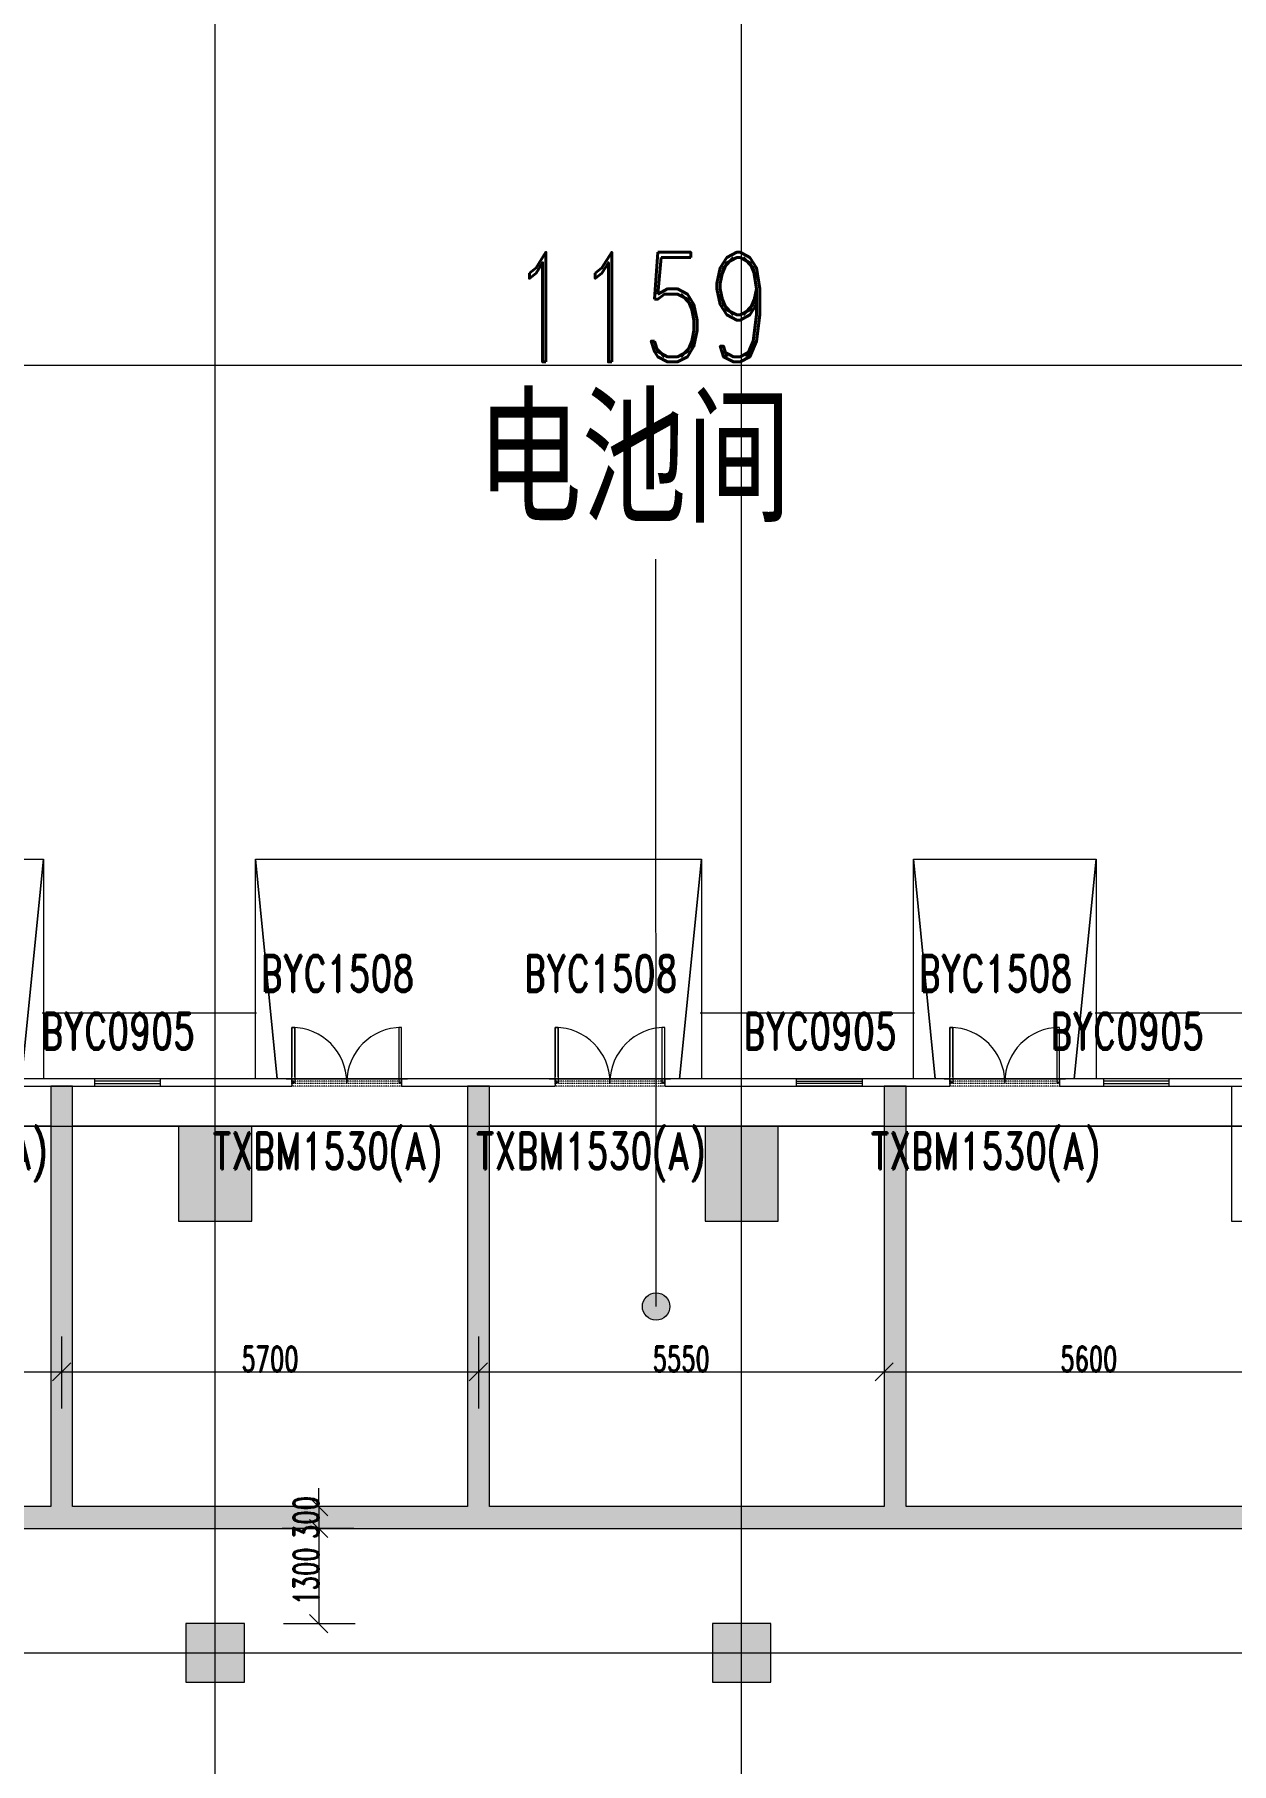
# Model space of a CAD drawing. Header units: millimetres. Extents: x -76632 to 443185, y -33181 to 192400.
# Drawn here: x 91130 to 107500, y 149688 to 173327 of the extents above; entities that cross this region are included whole.
import ezdxf

# ---------------------------------------------------------------- set-up
doc = ezdxf.new("R2010")
doc.units = ezdxf.units.MM
doc.linetypes.add('DASH-2', pattern=[1.6, 0.8, -0.8])
doc.linetypes.add('轴网线', pattern=[22.04, 18.38, -1.83, 0, -1.83])
doc.layers.get('0').update_dxf_attribs({"color": 8})
doc.layers.get('Defpoints').update_dxf_attribs({"color": 8})
for name, color, linetype, lineweight in [('A-ANNO-DIMS', 8, 'Continuous', 9), ('A-AREA-IDEN', 8, 'Continuous', 9), ('A-DETL-THIN', 8, 'Continuous', 5), ('A-DOOR', 8, 'Continuous', 5), ('A-DOOR-IDEN', 8, 'Continuous', 9), ('A-DOOR-OPNG', 8, 'Continuous', 5), ('A-FLOR', 8, 'Continuous', 5), ('A-GLAZ', 8, 'Continuous', 5), ('A-GLAZ-IDEN', 8, 'Continuous', 9), ('A-WALL', 8, 'Continuous', 5), ('A-WALL-FNSH', 8, 'Continuous', 9), ('A-WALL-PATT', 8, 'Continuous', 9), ('Q-SPCQ', 8, 'Continuous', 5), ('S-COLS', 8, 'Continuous', 5), ('S-GRID', 8, 'Continuous', 9)]:
    doc.layers.add(name, color=color, linetype=linetype, lineweight=lineweight)
doc.styles.add('RomanD', font='romand__.ttf', dxfattribs={"width": 0.7, "height": 1500})
doc.styles.add('RomanD_1', font='romand__.ttf', dxfattribs={"width": 0.7, "height": 500})
doc.styles.add('RomanD_6', font='romand__.ttf', dxfattribs={"width": 0.65, "height": 350})
doc.styles.add('仿宋_2', font='simfang.ttf', dxfattribs={"width": 0.7, "height": 1500})
doc.dimstyles.new('0_7mm', dxfattribs={"dimscale": 304.8, "dimtxt": 351.251157, "dimasz": 0.82021, "dimexe": 1.64042, "dimexo": 0.0625, "dimgap": 0, "dimtad": 1, "dimdec": 0, "dimzin": 0, "dimdsep": 46, "dimtxsty": 'RomanD_6', "dimblk1": 'OBLIQUE', "dimblk2": 'OBLIQUE', "dimsah": 1, "dimcen": 0.09, "dimazin": 0, "dimtfac": 1, "dimtdec": 4, "dimtix": 1, "dimtmove": 0, "dimatfit": 3, "dimfxl": 1.64042, "dimfxlon": 1, "dimtvp": 1, "dimtolj": 1, "dimtzin": 0, "dimlwd": 18, "dimlwe": 18, "dimarcsym": 2})

# ---------------------------------------------------------------- blocks, each defined once
blk = doc.blocks.new('X-ST-F3-01-C-001_HLP2_rvt-1-LAY-1F-1_500-A')
at = {"layer": 'S-COLS', "true_color": 0x808080}
for points in [[(93100, 157100), (94100, 157100), (94100, 158400), (93100, 158400), (93100, 157716)], [(100300, 157100), (101300, 157100), (101300, 158400), (100300, 158400), (100300, 157716)], [(94000, 150800), (94000, 151600), (93200, 151600), (93200, 150800)], [(100735, 150800), (101200, 150800), (101200, 151600), (100400, 151600), (100400, 150800)]]:
    blk.add_hatch(color=8, dxfattribs=at).paths.add_polyline_path(points, flags=0)
at = {"layer": 'S-COLS', "color": 7, "lineweight": 9}
for p, q in [((94100, 158400), (93100, 158400)), ((93100, 158400), (93100, 157100)), ((94100, 157100), (94100, 158400)), ((101300, 158400), (100300, 158400)), ((100300, 158400), (100300, 157100)), ((101300, 157100), (101300, 158400)), ((108500, 158400), (107500, 158400)), ((107500, 158400), (107500, 157100)), ((93100, 157100), (94100, 157100)), ((100300, 157100), (101300, 157100)), ((107500, 157100), (108500, 157100)), ((94000, 151600), (93200, 151600)), ((93200, 151600), (93200, 150800)), ((94000, 150800), (94000, 151600)), ((101200, 151600), (100400, 151600)), ((100400, 151600), (100400, 150800)), ((101200, 150800), (101200, 151600)), ((93200, 150800), (94000, 150800)), ((100400, 150800), (101200, 150800))]:
    blk.add_line(p, q, dxfattribs=at)
blk = doc.blocks.new('泄爆门 - TXBM1530_A_-2590355-LAY-1F-1_500-A')
at = {"layer": 'A-DOOR'}
for p, q in [((-750, 0), (-750, 750)), ((-750, 750), (-710, 750)), ((-750, 750), (-750, 550)), ((-710, 750), (-750, 750)), ((-710, 750), (-710, 0)), ((-710, 550), (-710, 750)), ((750, 750), (710, 750)), ((710, 750), (710, 0)), ((750, 750), (710, 750)), ((710, 750), (710, 550)), ((750, 0), (750, 750)), ((750, 550), (750, 750)), ((-750, 550), (-750, 350)), ((-710, 350), (-710, 550)), ((710, 550), (710, 350)), ((750, 350), (750, 550)), ((-750, 350), (-750, 75)), ((-710, 75), (-710, 350)), ((710, 350), (710, 75)), ((750, 75), (750, 350)), ((-710, 0), (-750, 0)), ((710, 0), (750, 0))]:
    blk.add_line(p, q, dxfattribs=at)
for centre, start, end in [((-750, 0), 0, 90), ((750, 0), 90, 180)]:
    blk.add_arc(centre, 750, start, end, dxfattribs=at)
at = {"layer": 'A-DOOR-OPNG'}
for p, q in [((-750, 50), (-750, -50)), ((750, 50), (750, -50))]:
    blk.add_line(p, q, dxfattribs=at)
blk = doc.blocks.new('百叶窗-带贴面 - BYC1508-4659751-LAY-1F-1_500-A')
at = {"layer": 'A-GLAZ'}
for p, q in [((-819, 150), (841, 150)), ((841, 150), (-819, 150))]:
    blk.add_line(p, q, dxfattribs=at)
at = {"layer": 'A-GLAZ', "linetype": 'DASH-2'}
for p, q in [((-739, 50), (-739, 150)), ((761, 150), (-739, 150)), ((761, 117), (-739, 117)), ((761, 83), (-739, 83)), ((761, 50), (-739, 50)), ((761, 50), (761, 150))]:
    blk.add_line(p, q, dxfattribs=at)
blk = doc.blocks.new('百叶窗-带贴面 - BYC0905-4659786-LAY-1F-1_500-A')
at = {"layer": 'A-GLAZ', "color": 7}
blk.add_line((461, -50), (-439, -50), dxfattribs=at)
at = {"layer": 'A-GLAZ'}
for p, q in [((461, -50), (-439, -50)), ((-439, -50), (-439, -150)), ((461, -83), (-439, -83)), ((-439, -117), (461, -117)), ((-439, -150), (461, -150)), ((461, -150), (461, -50))]:
    blk.add_line(p, q, dxfattribs=at)
blk = doc.blocks.new('百叶窗-带贴面 - BYC0905-4659782-LAY-1F-1_500-A')
at = {"layer": 'A-GLAZ'}
for p, q in [((-439, 50), (-439, 150)), ((-439, 150), (461, 150)), ((-439, 117), (461, 117)), ((461, 83), (-439, 83)), ((461, 50), (-439, 50)), ((461, 150), (461, 50))]:
    blk.add_line(p, q, dxfattribs=at)
at = {"layer": 'A-GLAZ', "color": 7}
blk.add_line((461, 50), (-439, 50), dxfattribs=at)
blk = doc.blocks.new('坡道 - 坡道-4768229-LAY-1F-1_500-A')
at = {"layer": 'Q-SPCQ'}
for p, q in [((-3050, -3000), (-2750, 0)), ((-3050, -3000), (-3050, 0)), ((-2750, 0), (-3050, -3000)), ((2750, 0), (3050, -3000)), ((3050, -3000), (2750, 0)), ((3050, 0), (3050, -3000)), ((-3050, -3000), (-3050, -900)), ((3050, -900), (3050, -3000)), ((3050, -3000), (-3050, -3000)), ((3050, -3000), (-3050, -3000))]:
    blk.add_line(p, q, dxfattribs=at)
blk = doc.blocks.new('坡道 - 坡道-V121-LAY-1F-1_500-A')
at = {"layer": 'Q-SPCQ'}
for p, q in [((-1250, -3000), (-950, 0)), ((-1250, -3000), (-1250, 0)), ((-950, 0), (-1250, -3000)), ((950, 0), (1250, -3000)), ((1250, -3000), (950, 0)), ((1250, 0), (1250, -3000)), ((-1250, -3000), (-1250, -900)), ((1250, -900), (1250, -3000)), ((1250, -3000), (-1250, -3000)), ((1250, -3000), (-1250, -3000))]:
    blk.add_line(p, q, dxfattribs=at)
blk = doc.blocks.new('_Oblique')
at = {"color": 0, "linetype": 'ByBlock', "lineweight": -2}
blk.add_line((-0.5, -0.5), (0.5, 0.5), dxfattribs=at)
blk = doc.blocks.new('*D1661')
at = {"layer": 'A-ANNO-DIMS', "color": 0, "lineweight": 18, "transparency": 16777216}
for p, q in [((86050, 155523), (86050, 154542)), ((91500, 155523), (91500, 154542)), ((86050, 155042), (91500, 155042))]:
    blk.add_line(p, q, dxfattribs=at)
at = {"layer": 'Defpoints', "color": 0, "transparency": 16777216}
for p in [(86050, 155542), (91500, 155542), (91500, 155042)]:
    blk.add_point(p, dxfattribs=at)
at = {"layer": 'A-ANNO-DIMS', "color": 0, "lineweight": 18, "transparency": 16777216, "xscale": 250, "yscale": 250, "zscale": 250, "rotation": 180}
blk.add_blockref('_Oblique', (86050, 155042), dxfattribs=at)
at = {"layer": 'A-ANNO-DIMS', "color": 0, "lineweight": 18, "transparency": 16777216, "xscale": 250, "yscale": 250, "zscale": 250}
blk.add_blockref('_Oblique', (91500, 155042), dxfattribs=at)
at = {"layer": 'A-ANNO-DIMS', "color": 0, "lineweight": 18, "transparency": 16777216, "insert": (88775, 155217), "char_height": 350, "width": 972.7, "attachment_point": 5, "style": 'RomanD_6'}
blk.add_mtext('\\A1;5450', dxfattribs=at)
blk = doc.blocks.new('*D1662')
at = {"layer": 'A-ANNO-DIMS', "color": 0, "lineweight": 18, "transparency": 16777216}
for p, q in [((91500, 155523), (91500, 154542)), ((97200, 155523), (97200, 154542)), ((91500, 155042), (97200, 155042))]:
    blk.add_line(p, q, dxfattribs=at)
at = {"layer": 'Defpoints', "color": 0, "transparency": 16777216}
for p in [(91500, 155542), (97200, 155542), (97200, 155042)]:
    blk.add_point(p, dxfattribs=at)
at = {"layer": 'A-ANNO-DIMS', "color": 0, "lineweight": 18, "transparency": 16777216, "xscale": 250, "yscale": 250, "zscale": 250, "rotation": 180}
blk.add_blockref('_Oblique', (91500, 155042), dxfattribs=at)
at = {"layer": 'A-ANNO-DIMS', "color": 0, "lineweight": 18, "transparency": 16777216, "xscale": 250, "yscale": 250, "zscale": 250}
blk.add_blockref('_Oblique', (97200, 155042), dxfattribs=at)
at = {"layer": 'A-ANNO-DIMS', "color": 0, "lineweight": 18, "transparency": 16777216, "insert": (94350, 155217), "char_height": 350, "width": 972.7, "attachment_point": 5, "style": 'RomanD_6'}
blk.add_mtext('\\A1;5700', dxfattribs=at)
blk = doc.blocks.new('*D1663')
at = {"layer": 'A-ANNO-DIMS', "color": 0, "lineweight": 18, "transparency": 16777216}
for p, q in [((97200, 155523), (97200, 154542)), ((102750, 155523), (102750, 154542)), ((97200, 155042), (102750, 155042))]:
    blk.add_line(p, q, dxfattribs=at)
at = {"layer": 'Defpoints', "color": 0, "transparency": 16777216}
for p in [(97200, 155542), (102750, 155542), (102750, 155042)]:
    blk.add_point(p, dxfattribs=at)
at = {"layer": 'A-ANNO-DIMS', "color": 0, "lineweight": 18, "transparency": 16777216, "xscale": 250, "yscale": 250, "zscale": 250, "rotation": 180}
blk.add_blockref('_Oblique', (97200, 155042), dxfattribs=at)
at = {"layer": 'A-ANNO-DIMS', "color": 0, "lineweight": 18, "transparency": 16777216, "xscale": 250, "yscale": 250, "zscale": 250}
blk.add_blockref('_Oblique', (102750, 155042), dxfattribs=at)
at = {"layer": 'A-ANNO-DIMS', "color": 0, "lineweight": 18, "transparency": 16777216, "insert": (99975, 155217), "char_height": 350, "width": 972.7, "attachment_point": 5, "style": 'RomanD_6'}
blk.add_mtext('\\A1;5550', dxfattribs=at)
blk = doc.blocks.new('*D1664')
at = {"layer": 'A-ANNO-DIMS', "color": 0, "lineweight": 18, "transparency": 16777216}
for p, q in [((102750, 155523), (102750, 154542)), ((108350, 155523), (108350, 154542)), ((102750, 155042), (108350, 155042))]:
    blk.add_line(p, q, dxfattribs=at)
at = {"layer": 'Defpoints', "color": 0, "transparency": 16777216}
for p in [(102750, 155542), (108350, 155542), (108350, 155042)]:
    blk.add_point(p, dxfattribs=at)
at = {"layer": 'A-ANNO-DIMS', "color": 0, "lineweight": 18, "transparency": 16777216, "xscale": 250, "yscale": 250, "zscale": 250, "rotation": 180}
blk.add_blockref('_Oblique', (102750, 155042), dxfattribs=at)
at = {"layer": 'A-ANNO-DIMS', "color": 0, "lineweight": 18, "transparency": 16777216, "xscale": 250, "yscale": 250, "zscale": 250}
blk.add_blockref('_Oblique', (108350, 155042), dxfattribs=at)
at = {"layer": 'A-ANNO-DIMS', "color": 0, "lineweight": 18, "transparency": 16777216, "insert": (105550, 155217), "char_height": 350, "width": 972.7, "attachment_point": 5, "style": 'RomanD_6'}
blk.add_mtext('\\A1;5600', dxfattribs=at)
blk = doc.blocks.new('*D1657')
at = {"layer": 'A-ANNO-DIMS', "color": 0, "lineweight": 18, "transparency": 16777216}
for p, q in [((95017, 153200), (95017, 153450)), ((95498, 153200), (94517, 153200)), ((95017, 153200), (95017, 152900)), ((95498, 152900), (94517, 152900)), ((95017, 152900), (95017, 152650))]:
    blk.add_line(p, q, dxfattribs=at)
at = {"layer": 'Defpoints', "color": 0, "transparency": 16777216}
for p in [(95517, 153200), (95017, 152900), (95517, 152900)]:
    blk.add_point(p, dxfattribs=at)
at = {"layer": 'A-ANNO-DIMS', "color": 0, "lineweight": 18, "transparency": 16777216, "xscale": 250, "yscale": 250, "zscale": 250}
for p, rotation in [((95017, 153200), 270), ((95017, 152900), 90)]:
    blk.add_blockref('_Oblique', p, dxfattribs=dict(at, rotation=rotation))
at = {"layer": 'A-ANNO-DIMS', "color": 0, "lineweight": 18, "transparency": 16777216, "insert": (94842, 153050), "char_height": 350, "width": 729.52, "attachment_point": 5, "rotation": 90, "style": 'RomanD_6'}
blk.add_mtext('\\A1;300', dxfattribs=at)
blk = doc.blocks.new('*D1658')
at = {"layer": 'A-ANNO-DIMS', "color": 0, "lineweight": 18, "transparency": 16777216}
for p, q in [((95498, 152900), (94517, 152900)), ((95017, 152900), (95017, 151600)), ((94536, 151600), (95517, 151600))]:
    blk.add_line(p, q, dxfattribs=at)
at = {"layer": 'Defpoints', "color": 0, "transparency": 16777216}
for p in [(95517, 152900), (94517, 151600), (95017, 151600)]:
    blk.add_point(p, dxfattribs=at)
at = {"layer": 'A-ANNO-DIMS', "color": 0, "lineweight": 18, "transparency": 16777216, "xscale": 250, "yscale": 250, "zscale": 250}
for p, rotation in [((95017, 152900), 90), ((95017, 151600), 270)]:
    blk.add_blockref('_Oblique', p, dxfattribs=dict(at, rotation=rotation))
at = {"layer": 'A-ANNO-DIMS', "color": 0, "lineweight": 18, "transparency": 16777216, "insert": (94842, 152250), "char_height": 350, "width": 972.7, "attachment_point": 5, "rotation": 90, "style": 'RomanD_6'}
blk.add_mtext('\\A1;1300', dxfattribs=at)

msp = doc.modelspace()

# ---------------------------------------------------------------- hatches: boundary and pattern name
at = {"layer": 'A-AREA-IDEN', "lineweight": 18, "transparency": 33554687}
h = msp.add_hatch(color=256, dxfattribs=at)
edge = h.paths.add_edge_path(flags=0)
edge.add_arc((99630.7, 155935.1), 187.5, 0, 360)
at = {"layer": 'A-WALL-PATT', "lineweight": 5, "transparency": 33554687}
for points in [[(91650, 153200), (91650, 158950), (91350, 158950), (91350, 153200)], [(97050, 153200), (97350, 153200), (97350, 158950), (97050, 158950), (97050, 157715.9)], [(103050, 153200), (103050, 158950), (102750, 158950), (102750, 153200)], [(112889, 152900), (114800, 152900), (114800, 153200), (78800, 153200), (78800, 152900), (112088.7, 152900)]]:
    msp.add_hatch(color=256, dxfattribs=at).paths.add_polyline_path(points, flags=0)

# ---------------------------------------------------------------- linework, layer by layer
at = {"layer": 'A-AREA-IDEN', "lineweight": 18, "transparency": 33554687}
msp.add_line((99630.7, 155935.1), (99625, 166153.1), dxfattribs=at)
msp.add_circle((99630.7, 155935.1), 187.5, dxfattribs=at)
at = {"layer": 'A-DETL-THIN', "transparency": 33554687}
msp.add_line((112032.6, 168800.1), (82352.4, 168800.1), dxfattribs=at)
at = {"layer": 'A-FLOR', "transparency": 33554687}
for p, q in [((91235, 159950), (94165, 159950)), ((100235, 159950), (103165, 159950)), ((105635, 159950), (108565, 159950)), ((91350, 158400), (86900, 158400)), ((93100, 158400), (91650, 158400)), ((97050, 158400), (94100, 158400)), ((100300, 158400), (97350, 158400)), ((102750, 158400), (101300, 158400)), ((107500, 158400), (103050, 158400))]:
    msp.add_line(p, q, dxfattribs=at)
at = {"layer": 'A-WALL', "lineweight": 9, "transparency": 33554687}
for p, q in [((91650, 158950), (91350, 158950)), ((91350, 158950), (91350, 153200)), ((91650, 153200), (91650, 158950)), ((97350, 158950), (97050, 158950)), ((97050, 158950), (97050, 153200)), ((97350, 153200), (97350, 158950)), ((103050, 158950), (102750, 158950)), ((102750, 158950), (102750, 153200)), ((103050, 153200), (103050, 158950)), ((91350, 153200), (86200, 153200)), ((97050, 153200), (91650, 153200)), ((102750, 153200), (97350, 153200)), ((108200, 153200), (103050, 153200)), ((79000, 152900), (115100, 152900))]:
    msp.add_line(p, q, dxfattribs=at)
at = {"layer": 'A-WALL-FNSH', "lineweight": 5, "transparency": 33554687}
for p, q in [((94650, 159050), (90750, 159050)), ((90750, 158950), (94650, 158950)), ((98250, 159050), (96150, 159050)), ((96150, 158950), (98250, 158950)), ((103650, 159050), (99750, 159050)), ((99750, 158950), (103650, 158950)), ((109050, 159050), (105150, 159050)), ((105150, 158950), (109050, 158950)), ((107500, 158950), (107500, 158400))]:
    msp.add_line(p, q, dxfattribs=at)
at = {"layer": 'S-GRID', "linetype": '轴网线', "transparency": 33554687}
for p, q in [((93600, -17706.2), (93600, 174400)), ((100800, -17706.2), (100800, 174400)), ((-16000, 158400), (308800, 158400)), ((-16000, 151200), (308800, 151200))]:
    msp.add_line(p, q, dxfattribs=at)

# ---------------------------------------------------------------- block references
at = {"lineweight": 5, "transparency": 33554687}
msp.add_blockref('X-ST-F3-01-C-001_HLP2_rvt-1-LAY-1F-1_500-A', (0, 0), dxfattribs=at)
at = {"layer": 'A-DOOR', "transparency": 33554687}
for p in [(95400, 159000), (99000, 159000), (104400, 159000)]:
    msp.add_blockref('泄爆门 - TXBM1530_A_-2590355-LAY-1F-1_500-A', p, dxfattribs=at)
at = {"layer": 'A-GLAZ', "transparency": 33554687, "rotation": 180}
for p in [(92411.4, 158900), (106211.4, 158900)]:
    msp.add_blockref('百叶窗-带贴面 - BYC0905-4659786-LAY-1F-1_500-A', p, dxfattribs=at)
at = {"layer": 'A-GLAZ', "transparency": 33554687}
for name, p in [('百叶窗-带贴面 - BYC1508-4659751-LAY-1F-1_500-A', (95388.6, 158900)), ('百叶窗-带贴面 - BYC1508-4659751-LAY-1F-1_500-A', (98988.6, 158900)), ('百叶窗-带贴面 - BYC0905-4659782-LAY-1F-1_500-A', (101988.6, 158900)), ('百叶窗-带贴面 - BYC1508-4659751-LAY-1F-1_500-A', (104388.6, 158900))]:
    msp.add_blockref(name, p, dxfattribs=at)
at = {"layer": 'Q-SPCQ', "transparency": 33554687, "rotation": 180}
for name, p in [('坡道 - 坡道-V121-LAY-1F-1_500-A', (90000, 159050)), ('坡道 - 坡道-4768229-LAY-1F-1_500-A', (97200, 159050)), ('坡道 - 坡道-V121-LAY-1F-1_500-A', (104400, 159050))]:
    msp.add_blockref(name, p, dxfattribs=at)

# ---------------------------------------------------------------- texts
at = {"layer": 'A-AREA-IDEN', "transparency": 33554687, "char_height": 1500, "attachment_point": 1}
for s, insert, width, style in [('1159', (97628.7, 170350.3), 4826.159, 'RomanD'), ('电池间', (97182, 168316.1), 5892.403, '仿宋_2')]:
    msp.add_mtext(s, dxfattribs=dict(at, insert=insert, width=width, style=style))
at = {"layer": 'A-DOOR-IDEN', "transparency": 33554687, "char_height": 500, "width": 4377.214, "attachment_point": 1, "style": 'RomanD_1'}
for insert in [(88165.9, 158314), (93565.9, 158314), (97165.9, 158314), (102565.9, 158314)]:
    msp.add_mtext('TXBM1530(A)', dxfattribs=dict(at, insert=insert))
at = {"layer": 'A-GLAZ-IDEN', "transparency": 33554687, "char_height": 500, "width": 2946.202, "attachment_point": 1, "style": 'RomanD_1'}
for s, insert in [('BYC1508', (94224.5, 160740)), ('BYC1508', (97824.5, 160740)), ('BYC1508', (103224.5, 160740)), ('BYC0905', (91224.5, 159949.2)), ('BYC0905', (100824.5, 159949.2)), ('BYC0905', (105024.5, 159949.2))]:
    msp.add_mtext(s, dxfattribs=dict(at, insert=insert))

# ---------------------------------------------------------------- dimensions: what is measured, and where the dimension line sits
at = {"layer": 'A-ANNO-DIMS', "lineweight": 18, "transparency": 33554687}
for base, p1, p2, override, picture, middle in [((91500, 155042.4), (86050, 155542.4), (91500, 155542.4), {"dimpost": '<>', "dimfxl": 5450}, '*D1661', (88775, 155217.4)), ((97200, 155042.4), (91500, 155542.4), (97200, 155542.4), {"dimpost": '<>', "dimfxl": 5700}, '*D1662', (94350, 155217.4)), ((102750, 155042.4), (97200, 155542.4), (102750, 155542.4), {"dimpost": '<>', "dimfxl": 5550}, '*D1663', (99975, 155217.4)), ((108350, 155042.4), (102750, 155542.4), (108350, 155542.4), {"dimpost": '<>', "dimfxl": 5600}, '*D1664', (105550, 155217.4))]:
    dim = msp.add_linear_dim(base=base, p1=p1, p2=p2, dimstyle='0_7mm', override=override, dxfattribs=at)
    dim.commit()
    dim.dimension.update_dxf_attribs({"geometry": picture, "text_midpoint": middle})
for base, p1, p2, override, picture, middle in [((95016.9, 152900), (95516.9, 153200), (95516.9, 152900), {"dimpost": '<>', "dimfxl": 300}, '*D1657', (94841.9, 153050)), ((95016.9, 151600), (95516.9, 152900), (94516.9, 151600), {"dimpost": '<>', "dimfxl": 1640.121947}, '*D1658', (94841.9, 152250))]:
    dim = msp.add_linear_dim(base=base, p1=p1, p2=p2, angle=90, dimstyle='0_7mm', override=override, dxfattribs=at)
    dim.commit()
    dim.dimension.update_dxf_attribs({"geometry": picture, "text_midpoint": middle})

doc.saveas('drawing.dxf')
